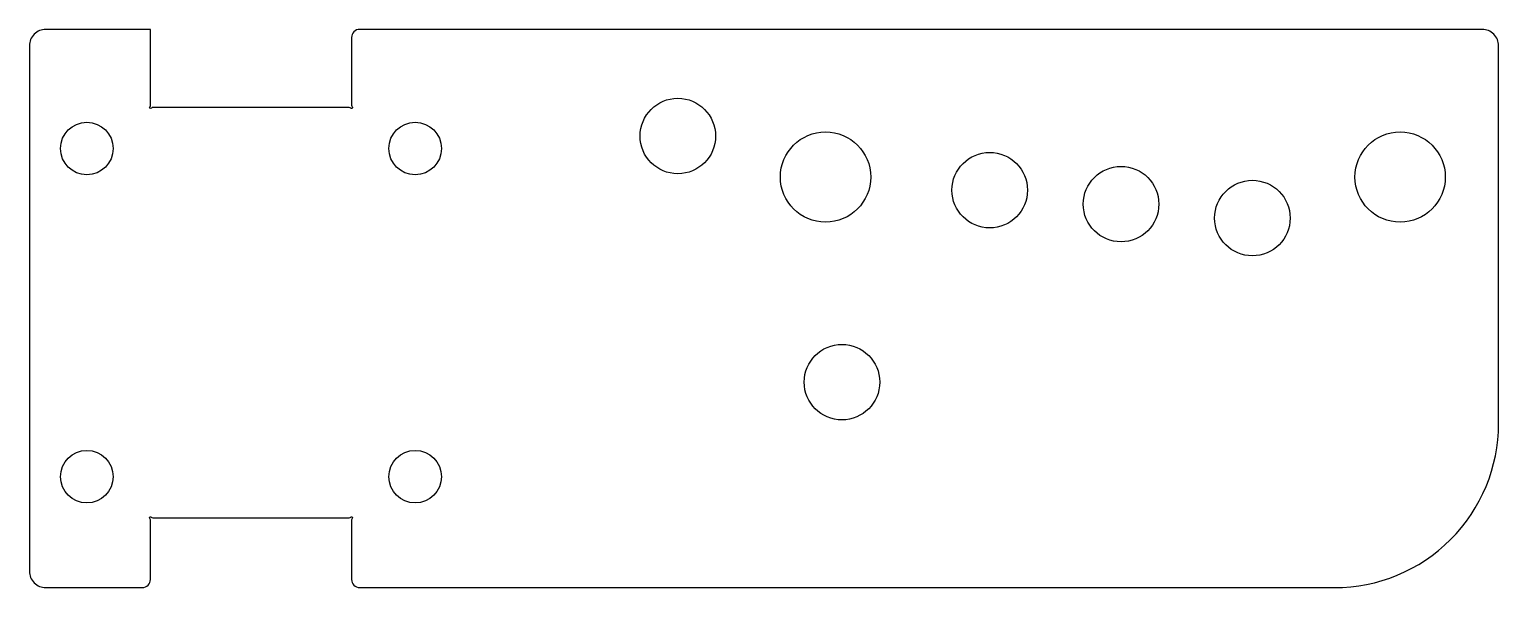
# Model space of a CAD drawing. Header units: millimetres. Extents: x 1.5 to 91, y -50.5 to -16.4.
import ezdxf

# ---------------------------------------------------------------- set-up
doc = ezdxf.new("R2010")
doc.units = ezdxf.units.MM
doc.layers.get('0').update_dxf_attribs({"linetype": 'CONTINUOUS'})

msp = doc.modelspace()

# ---------------------------------------------------------------- linework, layer by layer
msp.add_lwpolyline([(8.875, -46.34, 0.213422), (8.833, -46.247, -1.05728), (8.922, -46.158, 0.213422), (9.015, -46.2), (20.985, -46.2, 0.213422), (21.078, -46.158, -1.05728), (21.167, -46.247, 0.213422), (21.125, -46.34), (21.125, -49.962, 0.414214), (21.625, -50.462), (81, -50.462, 0.414214), (91, -40.462), (91, -17.438, 0.414214), (90, -16.438), (21.625, -16.438, 0.414214), (21.125, -16.937), (21.125, -21.06, 0.213422), (21.167, -21.153, -1.05728), (21.078, -21.242, 0.213422), (20.985, -21.2), (9.015, -21.2, 0.069902), (8.98, -21.205, -0.255845), (8.875, -21.263, -1), (8.875, -21.138), (8.875, -16.438), (2.5, -16.438, 0.414214), (1.5, -17.438), (1.5, -49.462, 0.414214), (2.5, -50.462), (8.375, -50.462, 0.414214), (8.875, -49.962)], format="xyb", close=True)
for centre, radius in [((41, -22.938), 2.3), ((5, -23.7), 1.6), ((25, -23.7), 1.6), ((50, -25.438), 2.75), ((85, -25.438), 2.75), ((60, -26.238), 2.3), ((68, -27.088), 2.3), ((76, -27.938), 2.3), ((51, -37.938), 2.3), ((5, -43.7), 1.6), ((25, -43.7), 1.6)]:
    msp.add_circle(centre, radius)

doc.saveas('drawing.dxf')
